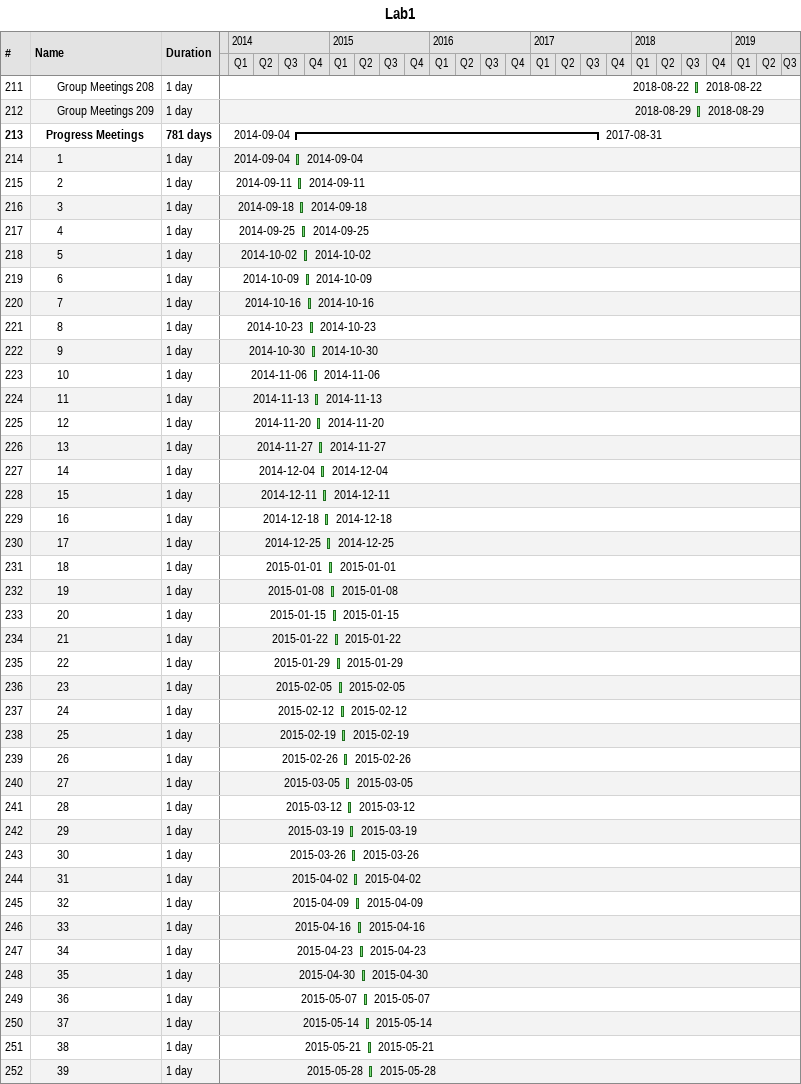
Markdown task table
Lab1

| ID | Level | Task | Duration | Start | Finish |
|---|---|---|---|---|---|
| 211 | 3 | Group Meetings 208 | 1d | 2018-08-22 | 2018-08-22 |
| 212 | 3 | Group Meetings 209 | 1d | 2018-08-29 | 2018-08-29 |
| 213 | 2 | **Progress Meetings** | 781d | 2014-09-04 | 2017-08-31 |
| 214 | 3 | 1 | 1d | 2014-09-04 | 2014-09-04 |
| 215 | 3 | 2 | 1d | 2014-09-11 | 2014-09-11 |
| 216 | 3 | 3 | 1d | 2014-09-18 | 2014-09-18 |
| 217 | 3 | 4 | 1d | 2014-09-25 | 2014-09-25 |
| 218 | 3 | 5 | 1d | 2014-10-02 | 2014-10-02 |
| 219 | 3 | 6 | 1d | 2014-10-09 | 2014-10-09 |
| 220 | 3 | 7 | 1d | 2014-10-16 | 2014-10-16 |
| 221 | 3 | 8 | 1d | 2014-10-23 | 2014-10-23 |
| 222 | 3 | 9 | 1d | 2014-10-30 | 2014-10-30 |
| 223 | 3 | 10 | 1d | 2014-11-06 | 2014-11-06 |
| 224 | 3 | 11 | 1d | 2014-11-13 | 2014-11-13 |
| 225 | 3 | 12 | 1d | 2014-11-20 | 2014-11-20 |
| 226 | 3 | 13 | 1d | 2014-11-27 | 2014-11-27 |
| 227 | 3 | 14 | 1d | 2014-12-04 | 2014-12-04 |
| 228 | 3 | 15 | 1d | 2014-12-11 | 2014-12-11 |
| 229 | 3 | 16 | 1d | 2014-12-18 | 2014-12-18 |
| 230 | 3 | 17 | 1d | 2014-12-25 | 2014-12-25 |
| 231 | 3 | 18 | 1d | 2015-01-01 | 2015-01-01 |
| 232 | 3 | 19 | 1d | 2015-01-08 | 2015-01-08 |
| 233 | 3 | 20 | 1d | 2015-01-15 | 2015-01-15 |
| 234 | 3 | 21 | 1d | 2015-01-22 | 2015-01-22 |
| 235 | 3 | 22 | 1d | 2015-01-29 | 2015-01-29 |
| 236 | 3 | 23 | 1d | 2015-02-05 | 2015-02-05 |
| 237 | 3 | 24 | 1d | 2015-02-12 | 2015-02-12 |
| 238 | 3 | 25 | 1d | 2015-02-19 | 2015-02-19 |
| 239 | 3 | 26 | 1d | 2015-02-26 | 2015-02-26 |
| 240 | 3 | 27 | 1d | 2015-03-05 | 2015-03-05 |
| 241 | 3 | 28 | 1d | 2015-03-12 | 2015-03-12 |
| 242 | 3 | 29 | 1d | 2015-03-19 | 2015-03-19 |
| 243 | 3 | 30 | 1d | 2015-03-26 | 2015-03-26 |
| 244 | 3 | 31 | 1d | 2015-04-02 | 2015-04-02 |
| 245 | 3 | 32 | 1d | 2015-04-09 | 2015-04-09 |
| 246 | 3 | 33 | 1d | 2015-04-16 | 2015-04-16 |
| 247 | 3 | 34 | 1d | 2015-04-23 | 2015-04-23 |
| 248 | 3 | 35 | 1d | 2015-04-30 | 2015-04-30 |
| 249 | 3 | 36 | 1d | 2015-05-07 | 2015-05-07 |
| 250 | 3 | 37 | 1d | 2015-05-14 | 2015-05-14 |
| 251 | 3 | 38 | 1d | 2015-05-21 | 2015-05-21 |
| 252 | 3 | 39 | 1d | 2015-05-28 | 2015-05-28 |
